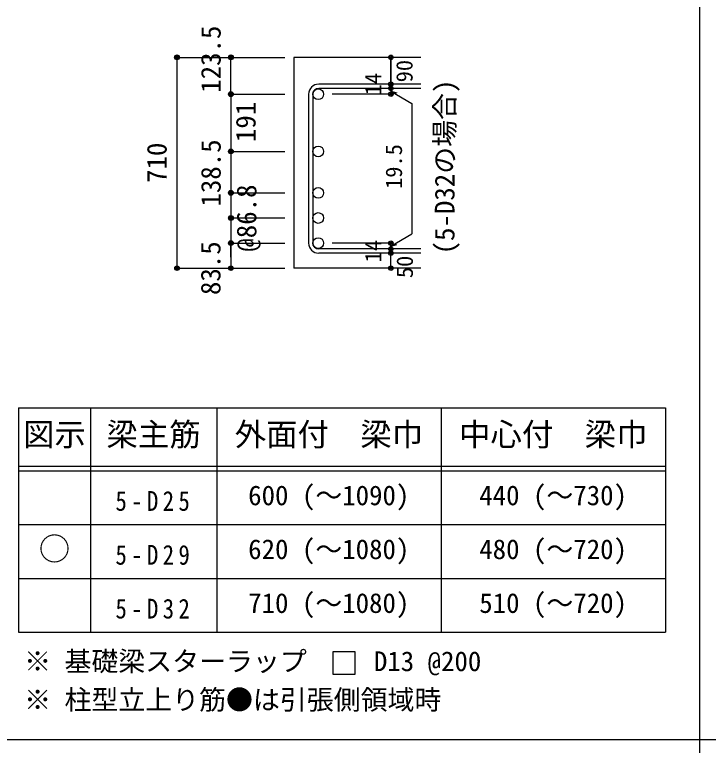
# Model space of a CAD drawing. Units: millimetres at full size, sheet at 1:30, with parts at other scales. Extents: x -5973 to 5954, y -4195 to 4201.
# Drawn here: x -3414 to -1095, y -15 to 2428 of the extents above; entities that cross this region are included whole.
import ezdxf
from ezdxf.enums import TextEntityAlignment as Align

# ---------------------------------------------------------------- set-up
doc = ezdxf.new("R2010")
doc.units = ezdxf.units.MM
doc.header["$LTSCALE"] = 30
doc.header["$PDMODE"] = 32
doc.header["$PDSIZE"] = 15
for name, color, linetype in [('0-1_躯体線', 2, 'Continuous'), ('0-5_基礎梁筋', 7, 'Continuous'), ('0-6_スタラップ筋', 7, 'Continuous'), ('0-7_文字', 4, 'Continuous'), ('0-D_寸法', 4, 'Continuous'), ('6-7_文字', 7, 'Continuous'), ('6-E_枠', 7, 'Continuous'), ('F-0_枠', 6, 'Continuous')]:
    doc.layers.add(name, color=color, linetype=linetype)
doc.styles.add('ＭＳ ゴシック', font='')
doc.styles.get('ＭＳ ゴシック').set_extended_font_data('MS Gothic')

msp = doc.modelspace()

# ---------------------------------------------------------------- linework, layer by layer
at = {"layer": '0-1_躯体線'}
for p, q in [((-2055.8, 2284.8), (-2480.8, 2284.8)), ((-2480.8, 2284.8), (-2480.8, 1580.3)), ((-2055.8, 1580.3), (-2480.8, 1580.3))]:
    msp.add_line(p, q, dxfattribs=at)
at = {"layer": '0-5_基礎梁筋', "color": 3}
for centre in [(-2398.8, 2161.6), (-2398.8, 1970.3), (-2398.8, 1831.8), (-2398.8, 1747.8), (-2398.8, 1663.8)]:
    msp.add_circle(centre, 18, dxfattribs=at)
at = {"layer": '0-5_基礎梁筋'}
for p in [(-2870.8, 2284.8), (-2870.8, 1580.3)]:
    msp.add_point(p, dxfattribs=at)
at = {"layer": '0-6_スタラップ筋'}
for p, q in [((-2055.8, 2195.1), (-2397.3, 2195.1)), ((-2055.8, 2181.1), (-2397.3, 2181.1)), ((-2430.8, 2161.6), (-2430.8, 1663.8)), ((-2416.8, 2161.6), (-2416.8, 1663.8)), ((-2055.8, 1644.3), (-2397.3, 1644.3)), ((-2055.8, 1630.3), (-2397.3, 1630.3))]:
    msp.add_line(p, q, dxfattribs=at)
for centre, radius, start, end in [((-2397.3, 2161.6), 33.5, 90, 180), ((-2397.3, 2161.6), 19.5, 90, 180), ((-2397.3, 1663.8), 33.5, 180, 270), ((-2397.3, 1663.8), 19.5, 180, 270)]:
    msp.add_arc(centre, radius, start, end, dxfattribs=at)
at = {"layer": '0-D_寸法'}
for p, q in [((-2870.8, 2284.8), (-2690.8, 2284.8)), ((-2870.8, 2284.8), (-2690.8, 2284.8)), ((-2870.8, 1580.3), (-2870.8, 2284.8)), ((-2690.8, 2284.8), (-2510.8, 2284.8)), ((-2690.8, 2284.8), (-2510.8, 2284.8)), ((-2690.8, 2161.6), (-2690.8, 2284.8)), ((-2155.8, 2181.1), (-2155.8, 2195.1)), ((-2155.8, 2181.1), (-2155.8, 2161.6)), ((-2690.8, 2161.6), (-2510.8, 2161.6)), ((-2690.8, 2161.6), (-2510.8, 2161.6)), ((-2690.8, 2161.6), (-2690.8, 1971.8)), ((-2690.8, 2161.6), (-2690.8, 1971.8)), ((-2155.8, 2161.6), (-2351.89, 2161.6)), ((-2155.8, 2171.35), (-2136.48, 2166.17)), ((-2155.8, 2171.35), (-2085.74, 2130.9)), ((-2085.74, 2130.9), (-2085.74, 1694.5)), ((-2690.8, 1971.8), (-2690.8, 1663.8)), ((-2690.8, 1971.8), (-2690.8, 1663.8)), ((-2690.8, 1970.3), (-2510.8, 1970.3)), ((-2690.8, 1970.3), (-2510.8, 1970.3)), ((-2690.8, 1831.8), (-2510.8, 1831.8)), ((-2690.8, 1747.8), (-2510.8, 1747.8)), ((-2155.8, 1654.05), (-2085.74, 1694.5)), ((-2690.8, 1663.8), (-2510.8, 1663.8)), ((-2155.8, 1663.8), (-2351.89, 1663.8)), ((-2155.8, 1644.3), (-2155.8, 1663.8)), ((-2155.8, 1654.05), (-2136.48, 1659.22)), ((-2155.8, 1630.3), (-2155.8, 1644.3)), ((-2155.8, 1580.3), (-2155.8, 1630.3)), ((-2870.8, 1580.3), (-2690.8, 1580.3)), ((-2690.8, 1580.3), (-2510.8, 1580.3))]:
    msp.add_line(p, q, dxfattribs=at)
for points in [[(-2155.8, 2284.8), (-2155.8, 2195.1), (-2155.8, 2284.8)], [(-2690.8, 1616.33), (-2690.8, 1663.8), (-2690.8, 1580.3)]]:
    msp.add_lwpolyline(points, dxfattribs=at)
for centre, radius in [((-2870.8, 2284.8), 8), ((-2870.8, 2284.8), 7.2), ((-2870.8, 2284.8), 6.4), ((-2870.8, 2284.8), 5.6), ((-2870.8, 2284.8), 4.8), ((-2870.8, 2284.8), 4), ((-2870.8, 2284.8), 3.2), ((-2870.8, 2284.8), 2.4), ((-2870.8, 2284.8), 1.6), ((-2870.8, 2284.8), 0.8), ((-2690.8, 2284.8), 8), ((-2690.8, 2284.8), 7.2), ((-2690.8, 2284.8), 6.4), ((-2690.8, 2284.8), 5.6), ((-2690.8, 2284.8), 4.8), ((-2690.8, 2284.8), 4), ((-2690.8, 2284.8), 3.2), ((-2690.8, 2284.8), 2.4), ((-2690.8, 2284.8), 1.6), ((-2690.8, 2284.8), 0.8), ((-2155.8, 2284.8), 4), ((-2155.8, 2284.8), 3.6), ((-2155.8, 2284.8), 3.2), ((-2155.8, 2284.8), 2.8), ((-2155.8, 2284.8), 2.4), ((-2155.8, 2284.8), 2), ((-2155.8, 2284.8), 1.6), ((-2155.8, 2284.8), 1.2), ((-2155.8, 2284.8), 0.8), ((-2155.8, 2284.8), 0.4), ((-2155.8, 2195.1), 4), ((-2155.8, 2195.1), 3.6), ((-2155.8, 2181.1), 4), ((-2155.8, 2181.1), 3.6), ((-2155.8, 2195.1), 3.2), ((-2155.8, 2181.1), 3.2), ((-2155.8, 2195.1), 2.8), ((-2155.8, 2181.1), 2.8), ((-2155.8, 2195.1), 2.4), ((-2155.8, 2181.1), 2.4), ((-2155.8, 2195.1), 2), ((-2155.8, 2181.1), 2), ((-2155.8, 2195.1), 1.6), ((-2155.8, 2181.1), 1.6), ((-2155.8, 2195.1), 1.2), ((-2155.8, 2181.1), 1.2), ((-2155.8, 2195.1), 0.8), ((-2155.8, 2181.1), 0.8), ((-2155.8, 2195.1), 0.4), ((-2155.8, 2181.1), 0.4), ((-2690.8, 2161.6), 8), ((-2690.8, 2161.6), 7.2), ((-2690.8, 2161.6), 6.4), ((-2690.8, 2161.6), 5.6), ((-2690.8, 2161.6), 4.8), ((-2690.8, 2161.6), 4), ((-2690.8, 2161.6), 3.2), ((-2690.8, 2161.6), 2.4), ((-2690.8, 2161.6), 1.6), ((-2690.8, 2161.6), 0.8), ((-2155.8, 2161.6), 4), ((-2155.8, 2161.6), 3.6), ((-2155.8, 2161.6), 3.2), ((-2155.8, 2161.6), 2.8), ((-2155.8, 2161.6), 2.4), ((-2155.8, 2161.6), 2), ((-2155.8, 2161.6), 1.6), ((-2155.8, 2161.6), 1.2), ((-2155.8, 2161.6), 0.8), ((-2155.8, 2161.6), 0.4), ((-2690.8, 1970.3), 8), ((-2690.8, 1970.3), 7.2), ((-2690.8, 1970.3), 6.4), ((-2690.8, 1970.3), 5.6), ((-2690.8, 1970.3), 4.8), ((-2690.8, 1970.3), 4), ((-2690.8, 1970.3), 3.2), ((-2690.8, 1970.3), 2.4), ((-2690.8, 1970.3), 1.6), ((-2690.8, 1970.3), 0.8), ((-2690.8, 1831.8), 8), ((-2690.8, 1831.8), 7.2), ((-2690.8, 1831.8), 6.4), ((-2690.8, 1831.8), 5.6), ((-2690.8, 1831.8), 4.8), ((-2690.8, 1831.8), 4), ((-2690.8, 1831.8), 3.2), ((-2690.8, 1831.8), 2.4), ((-2690.8, 1831.8), 1.6), ((-2690.8, 1831.8), 0.8), ((-2690.8, 1747.8), 8), ((-2690.8, 1747.8), 7.2), ((-2690.8, 1747.8), 6.4), ((-2690.8, 1747.8), 5.6), ((-2690.8, 1747.8), 4.8), ((-2690.8, 1747.8), 4), ((-2690.8, 1747.8), 3.2), ((-2690.8, 1747.8), 2.4), ((-2690.8, 1747.8), 1.6), ((-2690.8, 1747.8), 0.8), ((-2690.8, 1663.8), 8), ((-2690.8, 1663.8), 7.2), ((-2690.8, 1663.8), 6.4), ((-2690.8, 1663.8), 5.6), ((-2690.8, 1663.8), 4.8), ((-2690.8, 1663.8), 4), ((-2690.8, 1663.8), 3.2), ((-2690.8, 1663.8), 2.4), ((-2690.8, 1663.8), 1.6), ((-2690.8, 1663.8), 0.8), ((-2155.8, 1663.8), 4), ((-2155.8, 1663.8), 3.6), ((-2155.8, 1663.8), 3.2), ((-2155.8, 1663.8), 2.8), ((-2155.8, 1663.8), 2.4), ((-2155.8, 1663.8), 2), ((-2155.8, 1663.8), 1.6), ((-2155.8, 1663.8), 1.2), ((-2155.8, 1663.8), 0.8), ((-2155.8, 1663.8), 0.4), ((-2155.8, 1644.3), 4), ((-2155.8, 1644.3), 3.6), ((-2155.8, 1644.3), 3.2), ((-2155.8, 1644.3), 2.8), ((-2155.8, 1644.3), 2.4), ((-2155.8, 1644.3), 2), ((-2155.8, 1644.3), 1.6), ((-2155.8, 1644.3), 1.2), ((-2155.8, 1644.3), 0.8), ((-2155.8, 1644.3), 0.4), ((-2155.8, 1630.3), 4), ((-2155.8, 1630.3), 3.6), ((-2155.8, 1630.3), 3.2), ((-2155.8, 1630.3), 2.8), ((-2155.8, 1630.3), 2.4), ((-2155.8, 1630.3), 2), ((-2155.8, 1630.3), 1.6), ((-2155.8, 1630.3), 1.2), ((-2155.8, 1630.3), 0.8), ((-2155.8, 1630.3), 0.4), ((-2870.8, 1580.3), 7.2), ((-2870.8, 1580.3), 6.4), ((-2870.8, 1580.3), 5.6), ((-2870.8, 1580.3), 4.8), ((-2870.8, 1580.3), 4), ((-2870.8, 1580.3), 3.2), ((-2870.8, 1580.3), 2.4), ((-2870.8, 1580.3), 1.6), ((-2870.8, 1580.3), 0.8), ((-2690.8, 1580.3), 7.2), ((-2690.8, 1580.3), 6.4), ((-2690.8, 1580.3), 5.6), ((-2690.8, 1580.3), 4.8), ((-2690.8, 1580.3), 4), ((-2690.8, 1580.3), 3.2), ((-2690.8, 1580.3), 2.4), ((-2690.8, 1580.3), 1.6), ((-2690.8, 1580.3), 0.8), ((-2155.8, 1580.3), 4), ((-2155.8, 1580.3), 3.6), ((-2155.8, 1580.3), 3.2), ((-2155.8, 1580.3), 2.8), ((-2155.8, 1580.3), 2.4), ((-2155.8, 1580.3), 2), ((-2155.8, 1580.3), 1.6), ((-2155.8, 1580.3), 1.2), ((-2155.8, 1580.3), 0.8), ((-2155.8, 1580.3), 0.4)]:
    msp.add_circle(centre, radius, dxfattribs=at)
at = {"layer": '0-D_寸法', "color": 7}
for p in [(-2870.8, 2284.8), (-2690.8, 2284.8), (-2155.8, 2284.8), (-2155.8, 2195.1), (-2155.8, 2181.1), (-2690.8, 2161.6), (-2155.8, 2161.6), (-2690.8, 1970.3), (-2690.8, 1831.8), (-2690.8, 1831.8), (-2690.8, 1747.8), (-2690.8, 1747.8), (-2690.8, 1663.8), (-2690.8, 1663.8), (-2155.8, 1663.8), (-2155.8, 1663.8), (-2155.8, 1644.3), (-2155.8, 1630.3), (-2870.8, 1580.3), (-2690.8, 1580.3), (-2155.8, 1580.3)]:
    msp.add_point(p, dxfattribs=at)
at = {"layer": '6-7_文字'}
msp.add_lwpolyline([(-2350.54, 222.84), (-2275.54, 222.84), (-2275.54, 297.84), (-2350.54, 297.84)], close=True, dxfattribs=at)
at = {"layer": '6-E_枠', "color": 3}
for p, q in [((-3400.52, 1112.77), (-3400.52, 362.77)), ((-3400.52, 1112.77), (-1238, 1112.77)), ((-1238, 1112.77), (-1238, 362.77)), ((-3400.52, 362.77), (-1238, 362.77))]:
    msp.add_line(p, q, dxfattribs=at)
at = {"layer": '6-E_枠'}
for p, q in [((-3160.52, 1112.77), (-3160.52, 362.77)), ((-2738, 1112.77), (-2738, 362.77)), ((-1988, 1112.77), (-1988, 362.77)), ((-3400.52, 917.77), (-1238, 917.77)), ((-3400.52, 902.77), (-1238, 902.77)), ((-3400.52, 722.77), (-1238, 722.77)), ((-3400.52, 542.77), (-1238, 542.77))]:
    msp.add_line(p, q, dxfattribs=at)
at = {"layer": 'F-0_枠', "color": 2}
for p, q in [((-1124.64, 4201.15), (-1124.64, -4195.24)), ((3723.6, 2.95), (-5972.88, 2.95))]:
    msp.add_line(p, q, dxfattribs=at)

# ---------------------------------------------------------------- texts
at = {"layer": '0-7_文字', "color": 7, "style": 'ＭＳ ゴシック'}
msp.add_text('(5-D32の場合)', height=65.98, rotation=90, dxfattribs=at).set_placement((-1923.44, 1626.2), align=Align.BOTTOM_LEFT)
at = {"layer": '0-D_寸法', "style": 'ＭＳ ゴシック'}
for s, height, p in [('123.5', 65.98, (-2705.13, 2166.46)), ('90', 54.99, (-2066.82, 2201.33)), ('14', 54.99, (-2171.03, 2157.93)), ('191', 65.98, (-2588.53, 2001.5)), ('138.5', 65.98, (-2705.05, 1786.1)), ('710', 65.98, (-2885.8, 1865.05)), ('19.5', 54.99, (-2102.19, 1844.96)), ('@86.8', 65.98, (-2585.8, 1635.3)), ('83.5', 65.98, (-2705.8, 1490.3)), ('14', 54.99, (-2171.06, 1599.62)), ('50', 54.99, (-2065.8, 1546.8))]:
    msp.add_text(s, height=height, rotation=90, dxfattribs=at).set_placement(p, align=Align.BOTTOM_LEFT)
at = {"layer": '6-7_文字', "color": 2, "style": 'ＭＳ ゴシック'}
for s, p in [('図示', (-3385.52, 962.77)), ('梁主筋', (-3106.76, 962.77)), ('外面付\u3000梁巾', (-2678, 962.77)), ('中心付\u3000梁巾', (-1928, 962.77)), ('○', (-3333.02, 580.27))]:
    msp.add_text(s, height=76.98, dxfattribs=at).set_placement(p, align=Align.BOTTOM_LEFT)
at = {"layer": '6-7_文字', "style": 'ＭＳ ゴシック'}
for s, p in [('600 (～1090)', (-2633, 767.77)), ('440 (～730)', (-1860.5, 767.77)), ('620 (～1080)', (-2633, 587.77)), ('480 (～720)', (-1860.5, 587.77)), ('710 (～1080)', (-2633, 407.77)), ('510 (～720)', (-1860.5, 407.77)), ('※ 基礎梁スターラップ     D13 @200', (-3381.96, 213.19)), ('※ 柱型立上り筋●は引張側領域時', (-3381.96, 84.68))]:
    msp.add_text(s, height=65.98, dxfattribs=at).set_placement(p, align=Align.BOTTOM_LEFT)
at = {"layer": '6-7_文字', "char_height": 65.98, "attachment_point": 7, "style": 'ＭＳ ゴシック'}
for s, insert in [('\\T1.38;\\W0.85;5-D25', (-3076.76, 767.77)), ('\\T1.38;\\W0.85;5-D29', (-3076.76, 587.77)), ('\\T1.38;\\W0.85;5-D32', (-3076.76, 407.77))]:
    msp.add_mtext(s, dxfattribs=dict(at, insert=insert))

doc.saveas('drawing.dxf')
